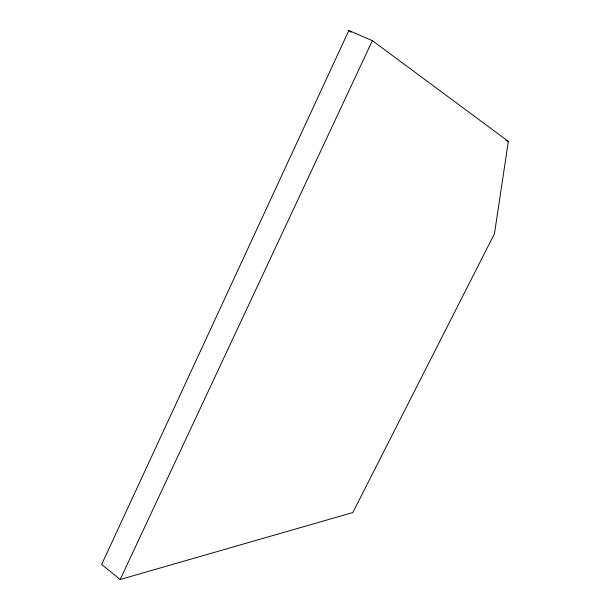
<?xml version="1.0" encoding="UTF-8"?>
<svg xmlns="http://www.w3.org/2000/svg" width="610" height="610" viewBox="0 0 610 610"><rect width="100%" height="100%" fill="white"/><g stroke="black" fill="none" stroke-linecap="round" stroke-linejoin="round"><path stroke-width="0.91" d="M508.343 141.39L494.451 233.752L352.832 512.537L120.162 579.5L101.656 564.463L348.851 30.5L372.375 40.657L508.343 141.39L505.812 140.254M120.162 579.5L372.375 40.657M348.851 30.5L351.162 32.178"/></g></svg>
